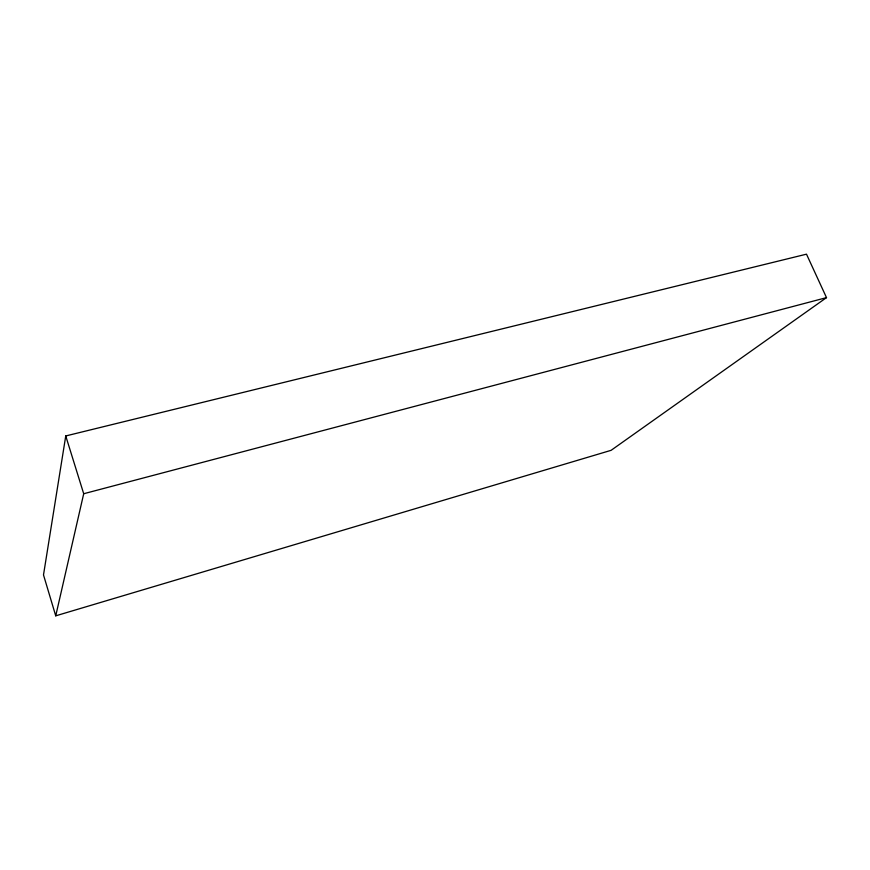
<?xml version="1.0" encoding="UTF-8"?>
<svg xmlns="http://www.w3.org/2000/svg" width="870" height="870" viewBox="0 0 870 870"><rect width="100%" height="100%" fill="white"/><g stroke="black" fill="none" stroke-linecap="round" stroke-linejoin="round"><path stroke-width="1.3" d="M65.75 435.957L43.5 574.929L55.734 615.829L611.11 450.323L826.5 297.627L806.49 254.17L65.75 435.957L83.705 493.736L55.734 615.829M83.705 493.736L826.5 297.627"/></g></svg>
